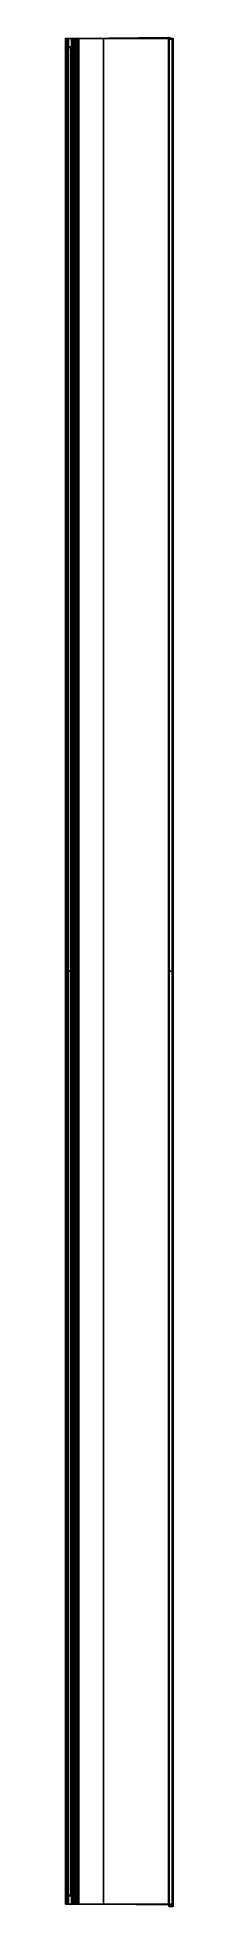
# Model space of a CAD drawing. Header units: millimetres. Extents: x -36 to 1, y -313 to 312.
import ezdxf

# ---------------------------------------------------------------- set-up
doc = ezdxf.new("R2010")
doc.units = ezdxf.units.MM
doc.header["$MEASUREMENT"] = 0
doc.layers.get('0').update_dxf_attribs({"color": 1})
doc.layers.add('IGES level 0', color=253, linetype='Continuous')

msp = doc.modelspace()

# ---------------------------------------------------------------- linework, layer by layer
for points in [[(-36, -312, 17), (-36, -312, 11), (-36, 312, 11), (-36, 312, 17)], [(-36, -309.2, 8.2), (-36, -312, 11), (-36, 312, 11), (-36, 309.2, 8.2)], [(-35.99, -312, 17.14), (-36, -312, 17), (-36, 312, 17), (-35.99, 312, 17.14)], [(-35.97, 312, 14.5), (-36, 312, 14.5), (-36, 312, 17.08), (-35.97, 312, 17.25)], [(-36, 312, 11), (-34, 312, 11), (-33.95, 312, 14.5), (-36, 312, 14.5)], [(-34, 312, 11), (-34, 309.2, 8.2), (-36, 309.2, 8.2), (-36, 312, 11)], [(-36, 312, 11), (-36, 312, 17), (-36, -312, 17), (-36, -312, 11)], [(-36, 309.2, 8.2), (-35.99, 309.14, 8.14), (-35.99, -309.14, 8.14), (-36, -309.2, 8.2)], [(-34, 309.2, 8.2), (-34.01, 309.14, 8.14), (-35.99, 309.14, 8.14), (-36, 309.2, 8.2)], [(-35.97, -312, 17.25), (-35.99, -312, 17.14), (-35.99, 312, 17.14), (-35.97, 312, 17.25)], [(-35.99, -309.14, 8.14), (-35.98, -309.11, 8.11), (-35.98, 309.11, 8.11), (-35.99, 309.14, 8.14)], [(-34.01, 309.14, 8.14), (-34.02, 309.11, 8.11), (-35.98, 309.11, 8.11), (-35.99, 309.14, 8.14)], [(-35.98, -309.11, 8.11), (-35.94, -309.06, 8.06), (-35.94, 309.06, 8.06), (-35.98, 309.11, 8.11)], [(-34.02, 309.11, 8.11), (-34.06, 309.06, 8.06), (-35.94, 309.06, 8.06), (-35.98, 309.11, 8.11)], [(-35.94, -312, 17.35), (-35.97, -312, 17.25), (-35.97, 312, 17.25), (-35.94, 312, 17.35)], [(-35.94, 312, 14.5), (-35.97, 312, 14.5), (-35.97, 312, 17.25), (-35.94, 312, 17.35)], [(-35.89, -312, 17.46), (-35.94, -312, 17.35), (-35.94, 312, 17.35), (-35.89, 312, 17.46)], [(-35.89, 312, 14.5), (-35.94, 312, 14.5), (-35.94, 312, 17.35), (-35.89, 312, 17.46)], [(-35.94, 309.06, 8.06), (-35.9, 309.03, 8.03), (-35.9, -309.03, 8.03), (-35.94, -309.06, 8.06)], [(-34.06, 309.06, 8.06), (-34.1, 309.03, 8.03), (-35.9, 309.03, 8.03), (-35.94, 309.06, 8.06)], [(-35.9, -309.03, 8.03), (-35.87, -309.01, 8.01), (-35.87, 309.01, 8.01), (-35.9, 309.03, 8.03)], [(-35.83, -309, 8), (-35.87, -309.01, 8.01), (-35.87, 309.01, 8.01), (-35.9, 309.03, 8.03)], [(-35.81, -312, 17.59), (-35.89, -312, 17.46), (-35.89, 312, 17.46), (-35.81, 312, 17.59)], [(-35.81, 312, 14.5), (-35.89, 312, 14.5), (-35.89, 312, 17.46), (-35.81, 312, 17.59)], [(-35.87, 309.01, 8.01), (-35.8, 309, 8), (-35.8, -309, 8), (-35.83, -309, 8)], [(-34.13, 309.01, 8.01), (-34.16, 309, 8), (-35.83, 309, 8), (-35.87, 309.01, 8.01)], [(-34.16, 309, 8), (-34.2, 309, 8), (-35.8, 309, 8), (-35.83, 309, 8)], [(-35.71, -312, 17.71), (-35.81, -312, 17.59), (-35.81, 312, 17.59), (-35.71, 312, 17.71)], [(-35.71, 312, 14.5), (-35.81, 312, 14.5), (-35.81, 312, 17.59), (-35.71, 312, 17.71)], [(-35.8, -309, 8), (-34.2, -309, 8), (-34.2, 309, 8), (-35.8, 309, 8)], [(-35.59, 312, 17.81), (-35.71, 312, 17.71), (-35.71, -312, 17.71), (-35.59, -312, 17.81)], [(-35.59, 312, 14.5), (-35.71, 312, 14.5), (-35.71, 312, 17.71), (-35.59, 312, 17.81)], [(-35.45, -312, 17.89), (-35.59, -312, 17.81), (-35.59, 312, 17.81), (-35.45, 312, 17.89)], [(-35.45, 312, 14.5), (-35.59, 312, 14.5), (-35.59, 312, 17.81), (-35.45, 312, 17.89)], [(-35.31, -312, 17.95), (-35.45, -312, 17.89), (-35.45, 312, 17.89), (-35.31, 312, 17.95)], [(-35.31, 312, 14.5), (-35.45, 312, 14.5), (-35.45, 312, 17.89), (-35.31, 312, 17.95)], [(-35.19, -312, 17.98), (-35.31, -312, 17.95), (-35.31, 312, 17.95), (-35.16, 312, 17.99)], [(-35.19, 312, 14.5), (-35.31, 312, 14.5), (-35.31, 312, 17.95), (-35.16, 312, 17.99)], [(-35, -312, 18), (-35.19, -312, 17.98), (-35.16, 312, 17.99), (-35, 312, 18)], [(-35.09, 312, 14.5), (-35.19, 312, 14.5), (-35.16, 312, 17.99), (-35, 312, 18)], [(-33.95, 312, 18), (-33.95, 312, 14.5), (-35.09, 312, 14.5), (-35, 312, 18)], [(-35, -312, 18), (-0.3, -312, 18), (-0.3, 312, 18), (-35, 312, 18)], [(-35, 312, 18), (-0.3, 312, 18), (-0.3, -312, 18), (-35, -312, 18)], [(-34.13, 309.01, 8.01), (-34.17, 309, 8), (-34.16, -309, 8), (-34.13, -309.01, 8.01)], [(-34.1, -309.03, 8.03), (-34.13, -309.01, 8.01), (-34.13, 309.01, 8.01), (-34.1, 309.03, 8.03)], [(-34.06, 309.06, 8.06), (-34.1, 309.03, 8.03), (-34.1, -309.03, 8.03), (-34.06, -309.06, 8.06)], [(-34.02, 309.11, 8.11), (-34.06, 309.06, 8.06), (-34.06, -309.06, 8.06), (-34.02, -309.11, 8.11)], [(-34.01, -309.14, 8.14), (-34.02, -309.11, 8.11), (-34.02, 309.11, 8.11), (-34.01, 309.14, 8.14)], [(-34, 309.2, 8.2), (-34.01, 309.14, 8.14), (-34.01, -309.14, 8.14), (-34, -309.2, 8.2)], [(-33.95, 312, 14.5), (-34, 312, 11), (-34, -312, 11), (-33.95, -312, 14.5)], [(-34, 312, 11), (-34, 309.2, 8.2), (-34, -309.2, 8.2), (-34, -312, 11)], [(-33.91, 312, 18), (-33.95, 312, 18), (-33.95, 312, 14.5), (-33.91, 312, 14.66)], [(-33.95, -312, 14.5), (-33.95, -312, 18), (-33.95, 312, 18), (-33.95, 312, 14.5)], [(-33.87, -312, 14.79), (-33.95, -312, 14.5), (-33.95, 312, 14.5), (-33.87, 312, 14.79)], [(-33.69, -312, 15.2), (-33.81, -312, 14.96), (-33.87, 312, 14.79), (-33.95, 312, 14.5)], [(-33.87, 312, 18), (-33.91, 312, 18), (-33.91, 312, 14.66), (-33.87, 312, 14.79)], [(-33.81, 312, 18), (-33.87, 312, 18), (-33.87, 312, 14.79), (-33.81, 312, 14.96)], [(-33.87, 312, 14.79), (-33.81, 312, 14.96), (-33.81, -312, 14.96), (-33.87, -312, 14.79)], [(-33.76, 312, 18), (-33.81, 312, 18), (-33.81, 312, 14.96), (-33.76, 312, 15.08)], [(-33.81, 312, 14.96), (-33.69, 312, 15.2), (-33.69, -312, 15.2), (-33.81, -312, 14.96)], [(-33.69, 312, 18), (-33.76, 312, 18), (-33.76, 312, 15.08), (-33.69, 312, 15.2)], [(-33.62, 312, 18), (-33.69, 312, 18), (-33.69, 312, 15.2), (-33.62, 312, 15.33)], [(-33.69, -312, 15.2), (-33.52, -312, 15.47), (-33.52, 312, 15.47), (-33.69, 312, 15.2)], [(-33.52, 312, 18), (-33.62, 312, 18), (-33.62, 312, 15.33), (-33.52, 312, 15.47)], [(-33.39, 312, 18), (-33.52, 312, 18), (-33.52, 312, 15.47), (-33.39, 312, 15.63)], [(-33.52, 312, 15.47), (-33.27, 312, 15.77), (-33.27, -312, 15.77), (-33.52, -312, 15.47)], [(-33.27, 312, 18), (-33.39, 312, 18), (-33.39, 312, 15.63), (-33.27, 312, 15.77)], [(-33.17, 312, 18), (-33.27, 312, 18), (-33.27, 312, 15.77), (-33.17, 312, 15.86)], [(-33.27, -312, 15.77), (-32.97, -312, 16.02), (-32.97, 312, 16.02), (-33.27, 312, 15.77)], [(-32.97, 312, 18), (-33.17, 312, 18), (-33.17, 312, 15.86), (-32.97, 312, 16.02)], [(-32.76, 312, 18), (-32.97, 312, 18), (-32.97, 312, 16.02), (-32.76, 312, 16.16)], [(-32.97, 312, 16.02), (-32.76, 312, 16.16), (-32.76, -312, 16.16), (-32.97, -312, 16.02)], [(-32.54, 312, 18), (-32.76, 312, 18), (-32.76, 312, 16.16), (-32.54, 312, 16.28)], [(-32.76, -312, 16.16), (-32.54, -312, 16.28), (-32.54, 312, 16.28), (-32.76, 312, 16.16)], [(-32.1, 312, 18), (-32.54, 312, 18), (-32.54, 312, 16.28), (-32.1, 312, 16.43)], [(-32.54, 312, 16.28), (-32.1, 312, 16.43), (-32.1, -312, 16.43), (-32.54, -312, 16.28)], [(-31.5, 312, 16.5), (-32.1, 312, 16.43), (-32.1, 312, 18), (-31.5, 312, 18)], [(-32.1, -312, 16.43), (-31.5, -312, 16.5), (-31.5, 312, 16.5), (-32.1, 312, 16.43)], [(-1.59, 312.33, 16.81), (-0.3, 312, 18), (-31.5, 312, 18), (-31.5, 312, 16.5)], [(-23.3, 312, 16.5), (-23.3, 312, 18), (-31.5, 312, 18), (-31.5, 312, 16.5)], [(-31.5, -312, 16.5), (-23.3, -312, 16.5), (-23.3, 312, 16.5), (-31.5, 312, 16.5)], [(-1.59, 312.33, 16.81), (-23.3, 312, 16.5), (-23.3, -312, 16.5), (-1.59, -312.27, 16.82)], [(-23.3, 312, 16.5), (-22.78, 312, 16.5), (-22.79, 312, 18), (-23.3, 312, 18)], [(-0.3, 312, 18), (-1.59, 312.33, 16.81), (-22.78, 312, 16.5), (-22.79, 312, 18)], [(-0.75, 311.78), (-1.3, 311.77), (-1.59, 312.33, 16.81), (-0.3, 312, 18)], [(-1.3, 311.76), (-1.59, 312.33, 16.81), (-1.59, -312.27, 16.81), (-1.3, -312.83)], [(-0.2, -312.75), (-1.3, -312.83), (-1.3, 311.77), (-0.2, 311.86)], [(-0.09, 311.95, 17.91), (-0.3, 312, 18), (-0.75, 311.78), (-0.2, 311.86)], [(-0.3, -312, 18), (-0.09, -312, 17.91), (-0.09, 311.95, 17.91), (-0.3, 312, 18)], [(0, 311.89, 17.7), (-0.09, 311.95, 17.91), (0, 311.89, 0.2), (-0.2, 311.86)], [(0, -312.71, 0.2), (-0.2, -312.75), (-0.2, 311.86), (0, 311.89, 0.2)], [(-0.09, -312, 17.91), (0, -312.02, 17.7), (0, 311.89, 17.7), (-0.09, 311.95, 17.91)], [(0, 311.89, 17.7), (0, 311.89, 0.2), (0, -312.71, 0.2), (0, -312.02, 17.7)], [(-36, -309.2, 8.2), (-35.99, -309.14, 8.14), (-34.01, -309.14, 8.14), (-34, -309.2, 8.2)], [(-36, -312, 11), (-36, -309.2, 8.2), (-34, -309.2, 8.2), (-34, -312, 11)], [(-35.97, -312, 17.25), (-36, -312, 17.08), (-36, -312, 14.5), (-35.97, -312, 14.5)], [(-36, -312, 14.5), (-33.95, -312, 14.5), (-34, -312, 11), (-36, -312, 11)], [(-35.99, -309.14, 8.14), (-35.98, -309.11, 8.11), (-34.02, -309.11, 8.11), (-34.01, -309.14, 8.14)], [(-35.98, -309.11, 8.11), (-35.94, -309.06, 8.06), (-34.06, -309.06, 8.06), (-34.02, -309.11, 8.11)], [(-35.94, -312, 17.35), (-35.97, -312, 17.25), (-35.97, -312, 14.5), (-35.94, -312, 14.5)], [(-35.94, -309.06, 8.06), (-35.9, -309.03, 8.03), (-34.1, -309.03, 8.03), (-34.06, -309.06, 8.06)], [(-35.89, -312, 17.46), (-35.94, -312, 17.35), (-35.94, -312, 14.5), (-35.89, -312, 14.5)], [(-35.9, -309.03, 8.03), (-35.87, -309.01, 8.01), (-34.13, -309.01, 8.01), (-34.1, -309.03, 8.03)], [(-35.81, -312, 17.59), (-35.89, -312, 17.46), (-35.89, -312, 14.5), (-35.81, -312, 14.5)], [(-35.87, -309.01, 8.01), (-35.83, -309, 8), (-34.16, -309, 8), (-34.13, -309.01, 8.01)], [(-35.83, -309, 8), (-35.8, -309, 8), (-34.2, -309, 8), (-34.16, -309, 8)], [(-35.71, -312, 17.71), (-35.81, -312, 17.59), (-35.81, -312, 14.5), (-35.71, -312, 14.5)], [(-35.59, -312, 17.81), (-35.71, -312, 17.71), (-35.71, -312, 14.5), (-35.59, -312, 14.5)], [(-35.45, -312, 17.89), (-35.59, -312, 17.81), (-35.59, -312, 14.5), (-35.45, -312, 14.5)], [(-35.31, -312, 17.95), (-35.45, -312, 17.89), (-35.45, -312, 14.5), (-35.31, -312, 14.5)], [(-35.19, -312, 17.98), (-35.31, -312, 17.95), (-35.31, -312, 14.5), (-35.19, -312, 14.5)], [(-35, -312, 18), (-35.19, -312, 17.98), (-35.19, -312, 14.5), (-35.09, -312, 14.5)], [(-35, -312, 18), (-35.09, -312, 14.5), (-33.95, -312, 14.5), (-33.95, -312, 18)], [(-33.91, -312, 14.66), (-33.95, -312, 14.5), (-33.95, -312, 18), (-33.91, -312, 18)], [(-33.87, -312, 14.79), (-33.91, -312, 14.66), (-33.91, -312, 18), (-33.87, -312, 18)], [(-33.81, -312, 14.96), (-33.87, -312, 14.79), (-33.87, -312, 18), (-33.81, -312, 18)], [(-33.76, -312, 15.08), (-33.81, -312, 14.96), (-33.81, -312, 18), (-33.76, -312, 18)], [(-33.69, -312, 15.2), (-33.76, -312, 15.08), (-33.76, -312, 18), (-33.69, -312, 18)], [(-33.62, -312, 15.33), (-33.69, -312, 15.2), (-33.69, -312, 18), (-33.62, -312, 18)], [(-33.52, -312, 15.47), (-33.62, -312, 15.33), (-33.62, -312, 18), (-33.52, -312, 18)], [(-33.39, -312, 15.63), (-33.52, -312, 15.47), (-33.52, -312, 18), (-33.39, -312, 18)], [(-33.27, -312, 15.77), (-33.39, -312, 15.63), (-33.39, -312, 18), (-33.27, -312, 18)], [(-33.17, -312, 15.86), (-33.27, -312, 15.77), (-33.27, -312, 18), (-33.17, -312, 18)], [(-32.97, -312, 16.02), (-33.17, -312, 15.86), (-33.17, -312, 18), (-32.97, -312, 18)], [(-32.76, -312, 16.16), (-32.97, -312, 16.02), (-32.97, -312, 18), (-32.76, -312, 18)], [(-32.54, -312, 16.28), (-32.76, -312, 16.16), (-32.76, -312, 18), (-32.54, -312, 18)], [(-32.1, -312, 16.43), (-32.54, -312, 16.28), (-32.54, -312, 18), (-32.1, -312, 18)], [(-31.5, -312, 18), (-32.1, -312, 18), (-32.1, -312, 16.43), (-31.5, -312, 16.5)], [(-31.5, -312, 16.5), (-31.5, -312, 18), (-23.3, -312, 18), (-23.3, -312, 16.5)], [(-23.3, -312, 18), (-23.3, -312, 16.5), (-1.59, -312.27, 16.81), (-0.3, -312, 18)], [(-0.75, -312.79), (-1.3, -312.83), (-1.59, -312.27, 16.81), (-0.3, -312, 18)], [(-0.09, -312, 17.91), (-0.3, -312, 18), (-0.75, -312.79), (-0.2, -312.75)], [(0, -312.02, 17.7), (-0.09, -312, 17.91), (0, -312.71, 0.2), (-0.2, -312.75)]]:
    msp.add_3dface(points)
at = {"layer": 'IGES level 0', "extrusion": (-1, 0, 0)}
for points in [[(-36, 309.2, 8.2), (-36, 310.6, 9.6), (-36, 312, 11)], [(-36, 312, 11), (-36, 310.6, 9.6), (-36, 309.2, 8.2)], [(-34, 312, 11), (-34, 310.6, 9.6), (-34, 309.2, 8.2)], [(-34, 309.2, 8.2), (-34, 310.6, 9.6), (-34, 312, 11)], [(-34, -309.2, 8.2), (-34, -310.6, 9.6), (-34, -312, 11)], [(-34, -312, 11), (-34, -310.6, 9.6), (-34, -309.2, 8.2)]]:
    msp.add_open_spline(points, degree=2, dxfattribs=at)
at = {"layer": 'IGES level 0'}
for points in [[(-36, 312, 11), (-35, 312, 11), (-34, 312, 11)], [(-34, 312, 11), (-35, 312, 11), (-36, 312, 11)], [(-36, 312, 14.5), (-34.97, 312, 14.5), (-33.95, 312, 14.5)], [(-36, 312, 17), (-36, 0, 17), (-36, -312, 17)], [(-36, -312, 17), (-36, 0, 17), (-36, 312, 17)], [(-36, 309.2, 8.2), (-36, 0, 8.2), (-36, -309.2, 8.2)], [(-36, -309.2, 8.2), (-36, 0, 8.2), (-36, 309.2, 8.2)], [(-35.94, -309.06, 8.06), (-35.94, 0, 8.06), (-35.94, 309.06, 8.06)], [(-34.2, 309, 8), (-35, 309, 8), (-35.8, 309, 8)], [(-35.8, 309, 8), (-35.8, 0, 8), (-35.8, -309, 8)], [(-35.8, -309, 8), (-35.8, 0, 8), (-35.8, 309, 8)], [(-35.8, 309, 8), (-35, 309, 8), (-34.2, 309, 8)], [(-35.71, -312, 17.71), (-35.71, 0, 17.71), (-35.71, 312, 17.71)], [(-35, 312, 18), (-29.15, 312, 18), (-23.3, 312, 18)], [(-23.3, 312, 18), (-29.15, 312, 18), (-35, 312, 18)], [(-35, 312, 18), (-35, 0, 18), (-35, -312, 18)], [(-35, -312, 18), (-35, 0, 18), (-35, 312, 18)], [(-34.2, 309, 8), (-34.2, 0, 8), (-34.2, -309, 8)], [(-34.2, -309, 8), (-34.2, 0, 8), (-34.2, 309, 8)], [(-34.06, -309.06, 8.06), (-34.06, 0, 8.06), (-34.06, 309.06, 8.06)], [(-34, 309.2, 8.2), (-34, 0, 8.2), (-34, -309.2, 8.2)], [(-34, -309.2, 8.2), (-34, 0, 8.2), (-34, 309.2, 8.2)], [(-33.27, -312, 15.77), (-33.27, 0, 15.77), (-33.27, 312, 15.77)], [(-23.3, 312, 16.5), (-27.4, 312, 16.5), (-31.5, 312, 16.5)], [(-31.5, 312, 16.5), (-31.5, 0, 16.5), (-31.5, -312, 16.5)], [(-31.5, 312, 16.5), (-27.4, 312, 16.5), (-23.3, 312, 16.5)], [(-31.5, -312, 16.5), (-31.5, 0, 16.5), (-31.5, 312, 16.5)], [(-34.2, 0, 8), (-35, 0, 8), (-35.8, 0, 8)], [(-0.2, 0), (-0.75, 0), (-1.3, 0)], [(-34, -312, 11), (-35, -312, 11), (-36, -312, 11)], [(-36, -312, 11), (-35, -312, 11), (-34, -312, 11)], [(-36, -312, 14.5), (-34.97, -312, 14.5), (-33.95, -312, 14.5)], [(-35.8, -309, 8), (-35, -309, 8), (-34.2, -309, 8)], [(-34.2, -309, 8), (-35, -309, 8), (-35.8, -309, 8)], [(-23.3, -312, 18), (-29.15, -312, 18), (-35, -312, 18)], [(-35, -312, 18), (-29.15, -312, 18), (-23.3, -312, 18)], [(-31.5, -312, 16.5), (-27.4, -312, 16.5), (-23.3, -312, 16.5)], [(-23.3, -312, 16.5), (-27.4, -312, 16.5), (-31.5, -312, 16.5)]]:
    msp.add_open_spline(points, degree=2, dxfattribs=at)
at = {"layer": 'IGES level 0', "extrusion": (1, 0, 0)}
for points in [[(-36, 312, 11), (-36, 312, 14), (-36, 312, 17)], [(-36, 312, 17), (-36, 312, 14), (-36, 312, 11)], [(-23.3, 312, 16.5), (-23.3, 312, 17.25), (-23.3, 312, 18)], [(-23.3, 312, 18), (-23.3, 312, 17.25), (-23.3, 312, 16.5)], [(-36, -312, 11), (-36, -310.6, 9.6), (-36, -309.2, 8.2)], [(-36, -309.2, 8.2), (-36, -310.6, 9.6), (-36, -312, 11)], [(-36, -312, 17), (-36, -312, 14), (-36, -312, 11)], [(-36, -312, 11), (-36, -312, 14), (-36, -312, 17)], [(-23.3, -312, 18), (-23.3, -312, 17.25), (-23.3, -312, 16.5)], [(-23.3, -312, 16.5), (-23.3, -312, 17.25), (-23.3, -312, 18)]]:
    msp.add_open_spline(points, degree=2, dxfattribs=at)
at = {"layer": 'IGES level 0', "extrusion": (0, -1, 0)}
for points in [[(-36, 312, 17), (-36, 312, 17.59), (-35.59, 312, 18), (-35, 312, 18)], [(0, 0, 0.2), (0, 0, 0.08), (-0.08, 0), (-0.2, 0)], [(-35, -312, 18), (-35.59, -312, 18), (-36, -312, 17.59), (-36, -312, 17)], [(-36, -312, 17), (-36, -312, 17.59), (-35.59, -312, 18), (-35, -312, 18)]]:
    msp.add_rational_spline(points, [1, 0.804737854124, 0.804737854124, 1], degree=3, dxfattribs=at)
at = {"layer": 'IGES level 0', "extrusion": (-9.69e-14, 1, 9.69e-14)}
msp.add_rational_spline([(-35, 312, 18), (-35.59, 312, 18), (-36, 312, 17.59), (-36, 312, 17)], [1, 0.804737854124, 0.804737854124, 1], degree=3, dxfattribs=at)
at = {"layer": 'IGES level 0', "extrusion": (9.97e-14, 0.707107, -0.707107)}
msp.add_rational_spline([(-35.8, 309, 8), (-35.92, 309, 8), (-36, 309.08, 8.08), (-36, 309.2, 8.2)], [1, 0.804737854124, 0.804737854124, 1], degree=3, dxfattribs=at)
at = {"layer": 'IGES level 0', "extrusion": (1.006e-13, 0.707107, -0.707107)}
msp.add_rational_spline([(-36, 309.2, 8.2), (-36, 309.08, 8.08), (-35.92, 309, 8), (-35.8, 309, 8)], [1, 0.804737854124, 0.804737854124, 1], degree=3, dxfattribs=at)
at = {"layer": 'IGES level 0', "extrusion": (-9.95e-14, 0.707107, -0.707107)}
msp.add_rational_spline([(-34, 309.2, 8.2), (-34, 309.08, 8.08), (-34.08, 309, 8), (-34.2, 309, 8)], [1, 0.804737854124, 0.804737854124, 1], degree=3, dxfattribs=at)
at = {"layer": 'IGES level 0', "extrusion": (-1.001e-13, 0.707107, -0.707107)}
msp.add_rational_spline([(-34.2, 309, 8), (-34.08, 309, 8), (-34, 309.08, 8.08), (-34, 309.2, 8.2)], [1, 0.804737854124, 0.804737854124, 1], degree=3, dxfattribs=at)
at = {"layer": 'IGES level 0', "extrusion": (3.24e-14, -1, 3.24e-14)}
msp.add_rational_spline([(-35.8, 0, 8), (-35.92, 0, 8), (-36, 0, 8.08), (-36, 0, 8.2)], [1, 0.804737854124, 0.804737854124, 1], degree=3, dxfattribs=at)
at = {"layer": 'IGES level 0', "extrusion": (3.24e-14, 1, -3.24e-14)}
msp.add_rational_spline([(-34, 0, 8.2), (-34, 0, 8.08), (-34.08, 0, 8), (-34.2, 0, 8)], [1, 0.804737854124, 0.804737854124, 1], degree=3, dxfattribs=at)
at = {"layer": 'IGES level 0', "extrusion": (0, 1, 0)}
for points in [[(-1.3, 0), (-1.42, 0), (-1.5, 0, 0.08), (-1.5, 0, 0.2)], [(-0.3, 0, 18), (-0.12, 0, 18), (0, 0, 17.88), (0, 0, 17.7)]]:
    msp.add_rational_spline(points, [1, 0.804737854124, 0.804737854124, 1], degree=3, dxfattribs=at)
at = {"layer": 'IGES level 0', "extrusion": (0, -1, 0)}
msp.add_open_spline([(1.44, 0, 12), (1.44, 0, 12), (1.44, 0, 12)], degree=2, dxfattribs=at)
at = {"layer": 'IGES level 0', "extrusion": (1.006e-13, -0.707107, -0.707107)}
msp.add_rational_spline([(-36, -309.2, 8.2), (-36, -309.08, 8.08), (-35.92, -309, 8), (-35.8, -309, 8)], [1, 0.804737854124, 0.804737854124, 1], degree=3, dxfattribs=at)
at = {"layer": 'IGES level 0', "extrusion": (9.97e-14, -0.707107, -0.707107)}
msp.add_rational_spline([(-35.8, -309, 8), (-35.92, -309, 8), (-36, -309.08, 8.08), (-36, -309.2, 8.2)], [1, 0.804737854124, 0.804737854124, 1], degree=3, dxfattribs=at)
at = {"layer": 'IGES level 0', "extrusion": (-1.001e-13, -0.707107, -0.707107)}
msp.add_rational_spline([(-34.2, -309, 8), (-34.08, -309, 8), (-34, -309.08, 8.08), (-34, -309.2, 8.2)], [1, 0.804737854124, 0.804737854124, 1], degree=3, dxfattribs=at)
at = {"layer": 'IGES level 0', "extrusion": (-9.95e-14, -0.707107, -0.707107)}
msp.add_rational_spline([(-34, -309.2, 8.2), (-34, -309.08, 8.08), (-34.08, -309, 8), (-34.2, -309, 8)], [1, 0.804737854124, 0.804737854124, 1], degree=3, dxfattribs=at)

doc.saveas('drawing.dxf')
